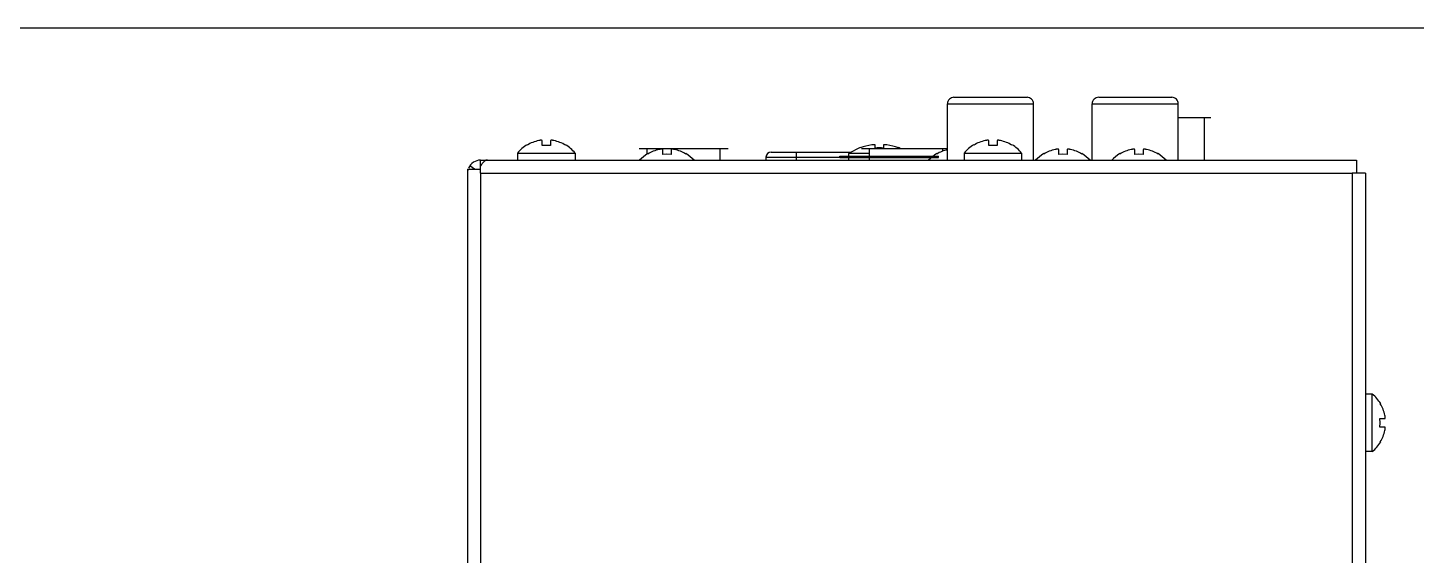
# Model space of a CAD drawing. Header units: inches. Extents: x 0 to 34, y 0 to 22.
# Drawn here: x 25.63 to 30.92, y 19.99 to 22 of the extents above; entities that cross this region are included whole.
import ezdxf

# ---------------------------------------------------------------- set-up
doc = ezdxf.new("R2010")
doc.units = ezdxf.units.IN
doc.header["$LTSCALE"] = 1.87
doc.header["$MEASUREMENT"] = 0
doc.layers.get('0').update_dxf_attribs({"linetype": 'CONTINUOUS'})
for name, color, linetype in [('02___PRT_ALL_AXES', 7, 'CONTINUOUS'), ('03___PRT_ALL_CURVES', 7, 'CONTINUOUS'), ('CURVE_METALCUTOU', 7, 'CONTINUOUS')]:
    doc.layers.add(name, color=color, linetype=linetype)

msp = doc.modelspace()

# ---------------------------------------------------------------- linework, layer by layer
at = {"color": 8}
for p, q in [((0, 22), (34, 22)), ((29.1553239781, 21.7353040908), (29.4333239731, 21.7353040908)), ((29.7063239781, 21.7353040908), (29.9843239731, 21.7353040908)), ((29.1303239756, 21.4963040908), (29.1303239756, 21.7103040908)), ((29.1303239756, 21.7103040908), (29.4583239756, 21.7103040908)), ((29.4583239756, 21.4963040908), (29.4583239756, 21.7103040908)), ((29.6813239756, 21.4963040908), (29.6813239756, 21.7103040908)), ((29.6813239756, 21.7103040908), (30.0093239756, 21.7103040908)), ((30.0093239756, 21.4963040908), (30.0093239756, 21.7103040908)), ((30.0093239756, 21.6583040908), (30.1093239756, 21.6583040908)), ((30.1093239756, 21.4963040908), (30.1093239756, 21.6583040908)), ((27.5873921526, 21.5702796667), (27.5871927687, 21.5707857417)), ((27.5873921526, 21.5512669105), (27.5873921526, 21.5702796667)), ((27.6194551656, 21.5707857566), (27.6192557986, 21.5702796667)), ((27.6192557986, 21.5702796667), (27.6192557986, 21.5512669105)), ((29.2873921526, 21.5702796667), (29.2871927687, 21.5707857417)), ((29.2873921526, 21.5512669105), (29.2873921526, 21.5702796667)), ((29.3194551656, 21.5707857566), (29.3192557986, 21.5702796667)), ((29.3192557986, 21.5702796667), (29.3192557986, 21.5512669105)), ((27.5305952036, 21.5532197093), (27.5305952036, 21.554875702)), ((27.6033239756, 21.5523470597), (27.5873921526, 21.5512669105)), ((27.6192557986, 21.5512669105), (27.6033239756, 21.5523470597)), ((27.6760527477, 21.554875702), (27.6760527477, 21.5532197093)), ((27.9870739756, 21.519218294), (27.9870739756, 21.5408040908)), ((27.9870739756, 21.5408040908), (28.2655739756, 21.5408040908)), ((27.9895952036, 21.5192197093), (27.9895952036, 21.520875702)), ((28.0463921526, 21.5362796667), (28.0461927687, 21.5367857417)), ((28.0463921526, 21.5172669105), (28.0463921526, 21.5362796667)), ((28.0623239756, 21.5183470597), (28.0463921526, 21.5172669105)), ((28.0782557986, 21.5172669105), (28.0623239756, 21.5183470597)), ((28.0784551656, 21.5367857566), (28.0782557986, 21.5362796667)), ((28.0782557986, 21.5362796667), (28.0782557986, 21.5172669105)), ((28.1350527477, 21.520875702), (28.1350527477, 21.5192197093)), ((28.2655739756, 21.4963040908), (28.2655739756, 21.5408040908)), ((28.459315562, 21.5267292877), (28.7639347869, 21.5267292877)), ((28.5563633457, 21.4963040908), (28.5563633457, 21.5267292877)), ((28.7985952036, 21.5440903868), (28.7532137394, 21.5213592089)), ((28.7532137394, 21.5213592089), (28.7532137394, 21.5113040908)), ((28.8340739756, 21.5213592089), (28.7532137394, 21.5213592089)), ((28.7985952036, 21.5431056493), (28.7985952036, 21.5440903868)), ((28.8340739756, 21.5113040908), (28.8340739756, 21.5408040908)), ((28.8340739756, 21.5408040908), (29.1125739756, 21.5408040908)), ((28.8553921526, 21.5536515504), (28.8551902544, 21.5539792526)), ((28.8553921526, 21.5419559301), (28.8553921526, 21.5536515504)), ((28.887457716, 21.5539792149), (28.8872557986, 21.5536515504)), ((28.8872557986, 21.5536515504), (28.8872557986, 21.5419559301)), ((28.9440527477, 21.5440903868), (28.9440527477, 21.5431056493)), ((29.0895952036, 21.5192197093), (29.0895952036, 21.520875702)), ((29.1125739756, 21.5304968911), (29.1125739756, 21.5408040908)), ((29.2305952036, 21.5532197093), (29.2305952036, 21.554875702)), ((29.3033239756, 21.5523470597), (29.2873921526, 21.5512669105)), ((29.3192557986, 21.5512669105), (29.3033239756, 21.5523470597)), ((29.3760527477, 21.554875702), (29.3760527477, 21.5532197093)), ((29.4970952036, 21.5192197093), (29.4970952036, 21.520875702)), ((29.5538921526, 21.5362796667), (29.5536927687, 21.5367857417)), ((29.5538921526, 21.5172669105), (29.5538921526, 21.5362796667)), ((29.5698239756, 21.5183470597), (29.5538921526, 21.5172669105)), ((29.5857557986, 21.5172669105), (29.5698239756, 21.5183470597)), ((29.5859551656, 21.5367857566), (29.5857557986, 21.5362796667)), ((29.5857557986, 21.5362796667), (29.5857557986, 21.5172669105)), ((29.6425527477, 21.520875702), (29.6425527477, 21.5192197093)), ((29.7865952036, 21.5192197093), (29.7865952036, 21.520875702)), ((29.8433921526, 21.5362796667), (29.8431927687, 21.5367857417)), ((29.8433921526, 21.5172669105), (29.8433921526, 21.5362796667)), ((29.8593239756, 21.5183470597), (29.8433921526, 21.5172669105)), ((29.8752557986, 21.5172669105), (29.8593239756, 21.5183470597)), ((29.8754551656, 21.5367857566), (29.8752557986, 21.5362796667)), ((29.8752557986, 21.5362796667), (29.8752557986, 21.5172669105)), ((29.9320527477, 21.520875702), (29.9320527477, 21.5192197093)), ((27.3033239756, 21.4623040908), (27.3033239756, 8.7123040908)), ((27.3033239756, 21.4623040908), (27.3533239756, 21.4623040908)), ((27.3297609646, 21.4623040908), (27.3119590095, 21.474392159)), ((27.3533239756, 21.4463040908), (27.3533239756, 21.4963040908)), ((27.3533239756, 21.4963040908), (30.6873239756, 21.4963040908)), ((27.3566304257, 21.4792597811), (27.3533239756, 21.474392159)), ((28.4396335208, 21.5073877996), (28.4394400539, 21.4963040908)), ((28.4396335208, 21.5073877996), (28.7213239756, 21.5073877996)), ((28.7213239756, 21.5063040908), (28.7213239756, 21.5113040908)), ((28.7213239756, 21.5113040908), (29.0963239756, 21.5113040908)), ((28.7213239756, 21.5063040908), (29.0963239756, 21.5063040908)), ((28.7532137394, 21.5063040908), (28.7532137394, 21.4963040908)), ((28.8340739756, 21.4963040908), (28.8340739756, 21.5063040908)), ((29.0963239756, 21.5063040908), (29.0963239756, 21.5113040908)), ((30.6873239756, 21.4963040908), (30.6873239756, 21.4463040908)), ((27.3533239756, 21.4463040908), (27.3533239756, 8.7123040908)), ((27.3533239756, 21.4463040908), (30.6713239756, 21.4463040908)), ((30.6713239756, 21.4463040908), (30.6713239756, 8.7573040908)), ((30.7213239756, 21.4463040908), (30.6713239756, 21.4463040908)), ((30.7213239756, 21.4463040908), (30.7213239756, 8.7573040908)), ((30.7782395941, 20.5690328628), (30.7798955868, 20.5690328628)), ((30.7773669445, 20.4963040908), (30.7762867953, 20.5122359138)), ((30.7762867953, 20.5122359138), (30.7952995515, 20.5122359138)), ((30.7952995515, 20.5122359138), (30.7958056265, 20.5124352977)), ((30.7762867953, 20.4803722678), (30.7773669445, 20.4963040908)), ((30.7952995515, 20.4803722678), (30.7762867953, 20.4803722678)), ((30.7958056414, 20.4801729008), (30.7952995515, 20.4803722678)), ((30.7798955868, 20.4235753188), (30.7782395941, 20.4235753188))]:
    msp.add_line(p, q, dxfattribs=at)
for centre, radius, start, end in [((29.1553239756, 21.7103040908), 0.025, 89.99999424129999, 180), ((29.4333239756, 21.7103040908), 0.025, 0, 90.00000575870001), ((29.7063239756, 21.7103040908), 0.025, 89.99999424129999, 180), ((29.9843239756, 21.7103040908), 0.025, 0, 90.00000575870001), ((27.6033239756, 21.4343125721), 0.1393857294, 101.9844048825, 121.4517677923), ((27.5858245871, 21.5168213625), 0.05504162059999999, 99.1656897842, 101.9996027651), ((27.6208258643, 21.5168341807), 0.0550285635, 78.0001688255, 80.8347542838), ((27.6033239756, 21.4343125721), 0.1393857294, 58.5482322077, 78.0155951175), ((29.3033239756, 21.4343125721), 0.1393857294, 101.9844048825, 121.4517677923), ((29.2858245871, 21.5168213625), 0.05504162059999999, 99.1656897828, 101.9996027634), ((29.3208258643, 21.5168341807), 0.0550285635, 78.0001688254, 80.83475428389998), ((29.3033239756, 21.4343125721), 0.1393857294, 58.5482322077, 78.0155951175), ((28.0623239756, 21.4003125721), 0.1408012073, 121.1525384873, 137.3461183977), ((28.0623239756, 21.4003125721), 0.1393857294, 101.9844048825, 121.4517677923), ((28.0448245871, 21.4828213625), 0.05504162059999999, 99.16568978349999, 101.999602764), ((28.0798258643, 21.4828341807), 0.0550285635, 78.0001688254, 80.8347542841), ((28.0623239756, 21.4003125721), 0.1393857294, 58.5482322077, 78.0155951175), ((28.0623239756, 21.4003125721), 0.1408012073, 42.6538816023, 58.84746151270001), ((28.459315562, 21.5070442483), 0.0196850394, 90, 179), ((28.8713239756, 21.3422253507), 0.2136407467, 97.78604215120001, 109.9028039352), ((28.8537004652, 21.4712064229), 0.08346123679999999, 95.9276583734, 97.79467280169999), ((28.8713239756, 21.3422253507), 0.2003649854, 85.4393685563, 94.56063144370002), ((28.888949365, 21.4712214919), 0.0834460526, 82.2052021059, 84.0725562773), ((28.8713239756, 21.3422253507), 0.2136407467, 70.09719606480002, 82.21395784880002), ((28.8713239756, 21.3422253507), 0.2145669291, 68.2226703541, 70.1867124723), ((29.1623239756, 21.4003125721), 0.1408012073, 121.1525384873, 137.3461183977), ((29.1623239756, 21.4003125721), 0.1393857294, 103.0727186937, 121.4517677923), ((29.5698239756, 21.4003125721), 0.1393857294, 101.9844048825, 121.4517677923), ((29.5523245871, 21.4828213625), 0.05504162059999999, 99.1656897834, 101.9996027642), ((29.5873258643, 21.4828341807), 0.0550285635, 78.0001688254, 80.83475428389998), ((29.5698239756, 21.4003125721), 0.1393857294, 58.5482322077, 78.0155951175), ((29.8593239756, 21.4003125721), 0.1408012073, 121.1525384873, 137.3461183977), ((29.8593239756, 21.4003125721), 0.1393857294, 101.9844048825, 121.4517677923), ((29.8418245871, 21.4828213625), 0.05504162059999999, 99.1656897824, 101.999602763), ((29.8768258643, 21.4828341807), 0.0550285635, 78.0001688255, 80.83475428359999), ((29.8593239756, 21.4003125721), 0.1393857294, 58.5482322077, 78.0155951175), ((29.8593239756, 21.4003125721), 0.1408012073, 42.6538816023, 58.84746151270001), ((27.3533239756, 21.4463040908), 0.05, 90, 157.2148696713), ((27.4348747901, 21.4233951996), 0.09614068869999999, 141.6705761572, 144.4740823335), ((27.4220078494, 21.4335411347), 0.0797547911, 138.7590288323, 141.6556443716), ((27.3533239756, 21.4463040908), 0.05, 168.6074348357, 180), ((30.6593324569, 20.4963040908), 0.1393857294, 11.9844048825, 31.4517677923), ((30.7418412473, 20.5138034792), 0.05504162059999999, 9.1656898867, 11.999602867), ((30.6593324569, 20.4963040908), 0.1393857294, 328.5482322077, 348.0155951175), ((30.7418540655, 20.4788022021), 0.0550285635, 348.0001688254, 350.8347542841001)]:
    msp.add_arc(centre, radius, start, end, dxfattribs=at)
for points, start_tangent, end_tangent in [([(27.5871927687, 21.5707857417), (27.5871875715, 21.5707916875), (27.5869309508, 21.5710109728), (27.5865693809, 21.5712040279), (27.5860979751, 21.5713697196), (27.5855090474, 21.5715059551), (27.5847938481, 21.5716092599), (27.583951296, 21.5716746273), (27.5829927207, 21.5716976402), (27.5819305593, 21.5716760299), (27.580789612, 21.5716097563), (27.5795837599, 21.5714999372), (27.578328184, 21.5713483166), (27.5770570061, 21.5711601981)], (-0.6551970523321208, 0.7554580217426381), (-0.987295997848298, -0.1588918268279831)), ([(27.6295909451, 21.571160198), (27.6295665833, 21.5711641128), (27.6282499481, 21.5713576697), (27.6269767884, 21.5715091333), (27.6257583768, 21.571617121), (27.6246086529, 21.5716801693), (27.623542641, 21.5716972548), (27.6225848047, 21.5716687103), (27.6217487413, 21.571597262), (27.6210488321, 21.5714887273), (27.6204806048, 21.5713492956), (27.620030978, 21.571182945), (27.6196893743, 21.5709921027), (27.6194551656, 21.5707857566)], (-0.9872964400238241, 0.1588890792857822), (-0.655239126418357, -0.7554215294856961)), ([(29.2871927687, 21.5707857417), (29.2871875715, 21.5707916875), (29.2869309508, 21.5710109728), (29.2865693809, 21.5712040279), (29.2860979751, 21.5713697196), (29.2855090474, 21.5715059551), (29.2847938481, 21.5716092599), (29.283951296, 21.5716746273), (29.2829927207, 21.5716976402), (29.2819305593, 21.5716760299), (29.280789612, 21.5716097563), (29.2795837599, 21.5714999372), (29.278328184, 21.5713483166), (29.2770570061, 21.5711601981)], (-0.6551970468437186, 0.7554580265026445), (-0.987295997848298, -0.1588918268279831)), ([(29.3295909451, 21.571160198), (29.3295665833, 21.5711641128), (29.3282499481, 21.5713576697), (29.3269767884, 21.5715091333), (29.3257583768, 21.571617121), (29.3246086529, 21.5716801693), (29.323542641, 21.5716972548), (29.3225848047, 21.5716687103), (29.3217487413, 21.571597262), (29.3210488321, 21.5714887273), (29.3204806048, 21.5713492956), (29.320030978, 21.571182945), (29.3196893743, 21.5709921027), (29.3194551656, 21.5707857566)], (-0.9872964400238241, 0.1588890792857822), (-0.655239126418357, -0.7554215294856961)), ([(28.0461927687, 21.5367857417), (28.0461875715, 21.5367916875), (28.0459309508, 21.5370109728), (28.0455693809, 21.5372040279), (28.0450979751, 21.5373697196), (28.0445090474, 21.5375059551), (28.0437938481, 21.5376092599), (28.042951296, 21.5376746273), (28.0419927207, 21.5376976402), (28.0409305593, 21.5376760299), (28.039789612, 21.5376097563), (28.0385837599, 21.5374999372), (28.037328184, 21.5373483166), (28.0360570061, 21.5371601981)], (-0.6551970468437186, 0.7554580265026445), (-0.987295997848298, -0.1588918268279831)), ([(28.0885909451, 21.537160198), (28.0885665833, 21.5371641128), (28.0872499481, 21.5373576697), (28.0859767884, 21.5375091333), (28.0847583768, 21.537617121), (28.0836086529, 21.5376801693), (28.082542641, 21.5376972548), (28.0815848047, 21.5376687103), (28.0807487413, 21.537597262), (28.0800488321, 21.5374887273), (28.0794806048, 21.5373492956), (28.079030978, 21.537182945), (28.0786893743, 21.5369921027), (28.0784551656, 21.5367857566)], (-0.9872964400238241, 0.1588890792857822), (-0.655239126418357, -0.7554215294856961)), ([(28.8551902544, 21.5539792526), (28.8551851123, 21.5539829794), (28.8549281849, 21.5541237802), (28.8545733905, 21.5542460623), (28.8541128753, 21.5543514268), (28.8535168934, 21.5544413061), (28.8527557516, 21.5545116994), (28.8518538201, 21.5545542736), (28.8508788094, 21.5545661055), (28.8498507689, 21.5545501056), (28.8487644828, 21.5545081417), (28.8476109896, 21.5544402223), (28.8463749778, 21.5543444296), (28.8450811983, 21.5542213974)], (-0.8077751973718122, 0.5894906534551078), (-0.9946784744984785, -0.1030278232778898)), ([(28.897566753, 21.5542213974), (28.8975504358, 21.5542230858), (28.8962332708, 21.5543478482), (28.8949858454, 21.554443692), (28.8938102368, 21.5545116825), (28.892695321, 21.5545528018), (28.8916368607, 21.5545662023), (28.8906376104, 21.5545493699), (28.8897359851, 21.5545003043), (28.8890050331, 21.5544254292), (28.8884479152, 21.5543345281), (28.8880193956, 21.5542301579), (28.8876882371, 21.5541099042), (28.887457716, 21.5539792149)], (-0.9946786110998749, 0.1030265044560091), (-0.8061950140795789, -0.591649895861757)), ([(29.5536927687, 21.5367857417), (29.5536875715, 21.5367916875), (29.5534309508, 21.5370109728), (29.5530693809, 21.5372040279), (29.5525979751, 21.5373697196), (29.5520090474, 21.5375059551), (29.5512938481, 21.5376092599), (29.550451296, 21.5376746273), (29.5494927207, 21.5376976402), (29.5484305593, 21.5376760299), (29.547289612, 21.5376097563), (29.5460837599, 21.5374999372), (29.544828184, 21.5373483166), (29.5435570061, 21.5371601981)], (-0.6551970523321208, 0.7554580217426381), (-0.987295997848298, -0.1588918268279831)), ([(29.5960909451, 21.537160198), (29.5960665833, 21.5371641128), (29.5947499481, 21.5373576697), (29.5934767884, 21.5375091333), (29.5922583768, 21.537617121), (29.5911086529, 21.5376801693), (29.590042641, 21.5376972548), (29.5890848047, 21.5376687103), (29.5882487413, 21.537597262), (29.5875488321, 21.5374887273), (29.5869806048, 21.5373492956), (29.586530978, 21.537182945), (29.5861893743, 21.5369921027), (29.5859551656, 21.5367857566)], (-0.9872964400238241, 0.1588890792857822), (-0.655239126418357, -0.7554215294856961)), ([(29.8431927687, 21.5367857417), (29.8431875715, 21.5367916875), (29.8429309508, 21.5370109728), (29.8425693809, 21.5372040279), (29.8420979751, 21.5373697196), (29.8415090474, 21.5375059551), (29.8407938481, 21.5376092599), (29.839951296, 21.5376746273), (29.8389927207, 21.5376976402), (29.8379305593, 21.5376760299), (29.836789612, 21.5376097563), (29.8355837599, 21.5374999372), (29.834328184, 21.5373483166), (29.8330570061, 21.5371601981)], (-0.6551970468437186, 0.7554580265026445), (-0.987295997848298, -0.1588918268279831)), ([(29.8855909451, 21.537160198), (29.8855665833, 21.5371641128), (29.8842499481, 21.5373576697), (29.8829767884, 21.5375091333), (29.8817583768, 21.537617121), (29.8806086529, 21.5376801693), (29.879542641, 21.5376972548), (29.8785848047, 21.5376687103), (29.8777487413, 21.537597262), (29.8770488321, 21.5374887273), (29.8764806048, 21.5373492956), (29.876030978, 21.537182945), (29.8756893743, 21.5369921027), (29.8754551656, 21.5367857566)], (-0.9872964400238241, 0.1588890792857822), (-0.655239126418357, -0.7554215294856961)), ([(27.3794567169, 21.4963040908), (27.3707439558, 21.4936931139), (27.3620367367, 21.4861176727)], (-1, 0), (-0.6597117266743107, -0.7515187540496908)), ([(30.7958056265, 20.5124352977), (30.7958115723, 20.512440495), (30.7960308576, 20.5126971157), (30.7962239127, 20.5130586855), (30.7963896044, 20.5135300913), (30.7965258399, 20.5141190191), (30.7966291447, 20.5148342183), (30.7966945121, 20.5156767704), (30.796717525, 20.5166353457), (30.7966959147, 20.5176975071), (30.7966296411, 20.5188384544), (30.796519822, 20.5200443065), (30.7963682014, 20.5212998824), (30.7961800829, 20.5225710604)], (0.7554580217426381, 0.6551970523321208), (-0.1588918268279831, 0.987295997848298)), ([(30.7961800828, 20.4700371213), (30.7961839976, 20.4700614831), (30.7963775545, 20.4713781184), (30.7965290181, 20.472651278), (30.7966370058, 20.4738696896), (30.7967000541, 20.4750194135), (30.7967171396, 20.4760854254), (30.7966885951, 20.4770432617), (30.7966171468, 20.4778793251), (30.7965086121, 20.4785792343), (30.7963691804, 20.4791474616), (30.7962028298, 20.4795970884), (30.7960119875, 20.4799386922), (30.7958056414, 20.4801729008)], (0.1588890792857822, 0.9872964400238241), (-0.7554215294856961, 0.655239126418357))]:
    msp.add_spline(points, degree=3, dxfattribs=dict(at, start_tangent=start_tangent, end_tangent=end_tangent))
at = {"layer": '02___PRT_ALL_AXES', "color": 8}
for p, q in [((27.4938239756, 21.5228265822), (27.4938239756, 21.4963040908)), ((27.4938239756, 21.5228265822), (27.7128239756, 21.5228265822)), ((27.7128239756, 21.5228265822), (27.7128239756, 21.4963040908)), ((29.1938239756, 21.5228265822), (29.1938239756, 21.4963040908)), ((29.1938239756, 21.5228265822), (29.4128239756, 21.5228265822)), ((29.4128239756, 21.5228265822), (29.4128239756, 21.4963040908)), ((30.747846467, 20.6058040908), (30.7213239756, 20.6058040908)), ((30.747846467, 20.3868040908), (30.747846467, 20.6058040908)), ((30.747846467, 20.3868040908), (30.7213239756, 20.3868040908))]:
    msp.add_line(p, q, dxfattribs=at)
for centre, start, end in [((27.6033239756, 21.4343125721), 121.1525384873, 141.0497579342), ((27.6033239756, 21.4343125721), 38.9502420658, 58.84746151270001), ((29.3033239756, 21.4343125721), 121.1525384873, 141.0497579342), ((29.3033239756, 21.4343125721), 38.9502420658, 58.84746151270001), ((29.5698239756, 21.4003125721), 121.1525384873, 137.3461183977), ((29.5698239756, 21.4003125721), 42.6538816023, 58.84746151270001), ((30.6593324569, 20.4963040908), 31.1525384873, 51.0497579342), ((30.6593324569, 20.4963040908), 308.9502420658, 328.8474615127)]:
    msp.add_arc(centre, 0.1408012073, start, end, dxfattribs=at)
at = {"layer": '03___PRT_ALL_CURVES', "color": 8}
msp.add_line((30.0093239756, 21.6583040908), (30.1333239756, 21.6583040908), dxfattribs=at)
at = {"layer": 'CURVE_METALCUTOU', "color": 8}
for p, q in [((27.9563239756, 21.5408040908), (28.2963239756, 21.5408040908)), ((28.8033239756, 21.5408040908), (29.1303239756, 21.5408040908))]:
    msp.add_line(p, q, dxfattribs=at)

doc.saveas('drawing.dxf')
